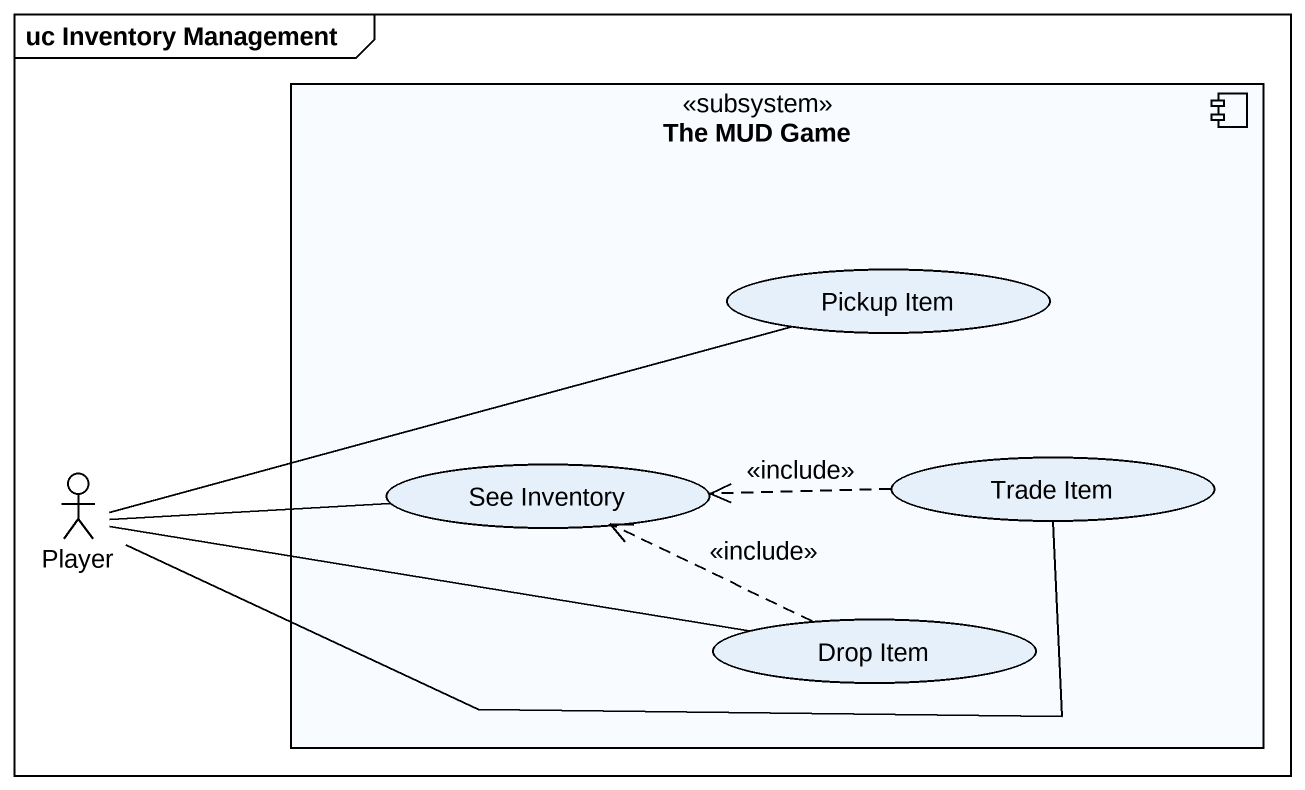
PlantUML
@startuml
mainframe uc Inventory Management
component "The MUD Game" as The_MUD_Game <<subsystem>> {
  usecase "Pickup Item" as Pickup_Item
  usecase "See Inventory" as See_Inventory
  usecase "Trade Item" as Trade_Item
  usecase "Drop Item" as Drop_Item
}
actor Player
Trade_Item .left.> See_Inventory : <<include>>
Player -right- Pickup_Item
Player -right- See_Inventory
Player -right- Trade_Item
Player -right- Drop_Item
Drop_Item .left.> See_Inventory : <<include>>
@enduml
